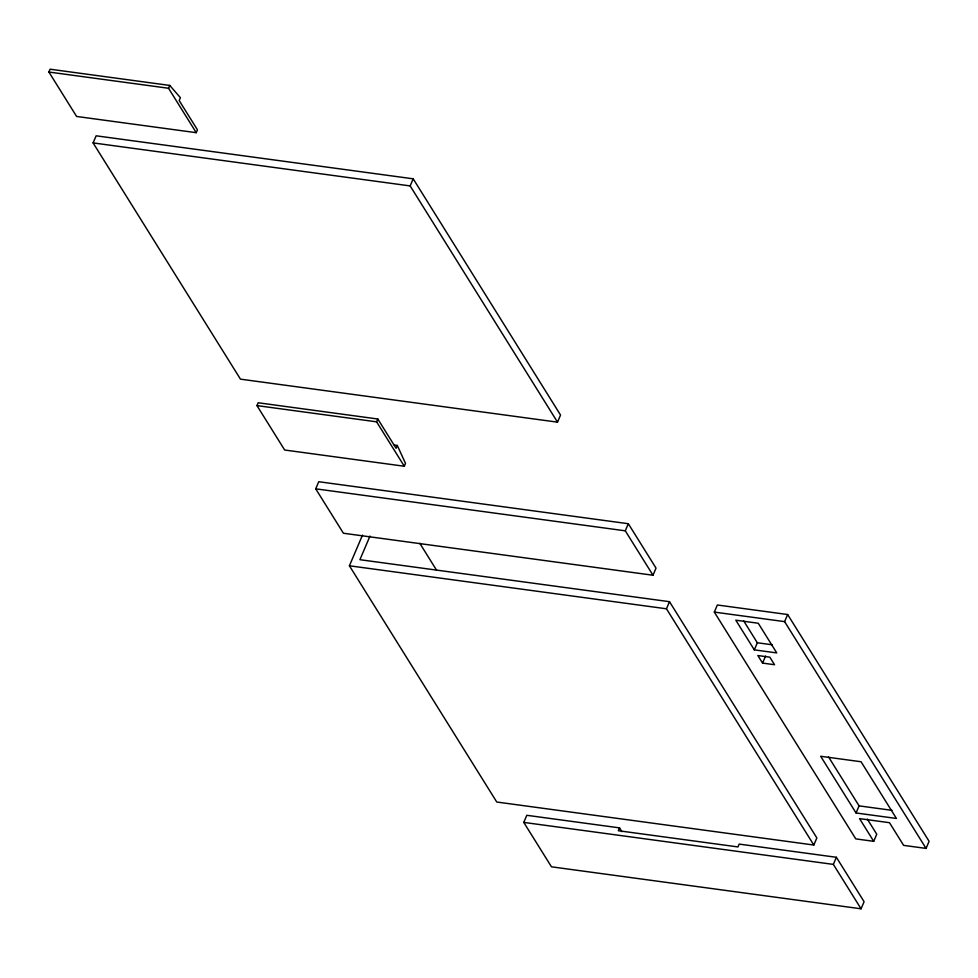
<?xml version="1.0" encoding="UTF-8"?>
<svg xmlns="http://www.w3.org/2000/svg" width="978" height="978" viewBox="0 0 978 978"><rect width="100%" height="100%" fill="white"/><g stroke="black" fill="none" stroke-linecap="round" stroke-linejoin="round"><path stroke-width="1.47" d="M48.9 72.042L50.11 69.206L169.756 85.428L180.404 97.702L179.182 100.551L197.458 129.842L196.248 132.678L76.602 116.455L48.9 72.042L168.546 88.264L196.248 132.678M93.106 142.91L96.137 135.808L413.193 178.815L560.541 415.051L557.521 422.154L240.454 379.146L93.106 142.91L410.161 185.918L557.521 422.154M168.546 88.264L169.756 85.428M397.3 445.442L405.515 463.401L404.305 466.249L284.659 450.014L256.957 405.601L258.168 402.765L377.814 419L396.09 448.291L397.3 445.442L394.305 445.039M410.161 185.918L413.193 178.815M315.711 488.829L318.742 481.726L628.328 523.719L656.03 568.132L652.998 575.235L343.412 533.242L315.711 488.829L625.297 530.822L652.998 575.235M404.305 466.249L376.603 421.836L377.814 419M370.002 536.066L359.916 559.697L669.502 601.69L816.85 837.926L813.818 845.029L496.763 802.021L349.415 565.785L362.483 535.137M625.297 530.822L628.328 523.719M619.526 827.877L618.316 830.713L737.962 846.936L739.172 844.1L836.386 857.29L864.087 901.704L861.056 908.794L551.47 866.814L523.768 822.4L526.8 815.297L619.526 827.877L621.886 831.655M813.818 845.029L666.47 608.793L669.502 601.69M873.721 841.325L855.774 838.88L714.319 612.094L717.351 604.991L787.645 614.526L929.1 841.312L926.068 848.415L903.635 845.371L889.491 822.694L859.576 818.635L873.721 841.325L876.753 834.222L867.327 819.099M754.319 649.869L735.811 620.199L758.243 623.243L776.752 652.913L754.319 649.869L757.339 642.766L743.659 620.847M762.571 663.096L757.852 655.541L769.82 657.167L774.527 664.722L762.571 663.096L765.591 656.006M926.068 848.415L784.613 621.629L787.645 614.526M861.056 908.794L833.354 864.393L836.386 857.29M856.043 812.975L820.676 756.275L861.056 761.752L896.423 818.452L856.043 812.975L859.075 805.872L828.537 756.899M256.957 405.601L376.603 421.836M714.319 612.094L784.613 621.629M349.415 565.785L666.47 608.793M757.339 642.766L772.302 644.795M859.075 805.872L891.973 810.334M523.768 822.4L833.354 864.393M419.794 543.291L436.701 570.406"/></g></svg>
